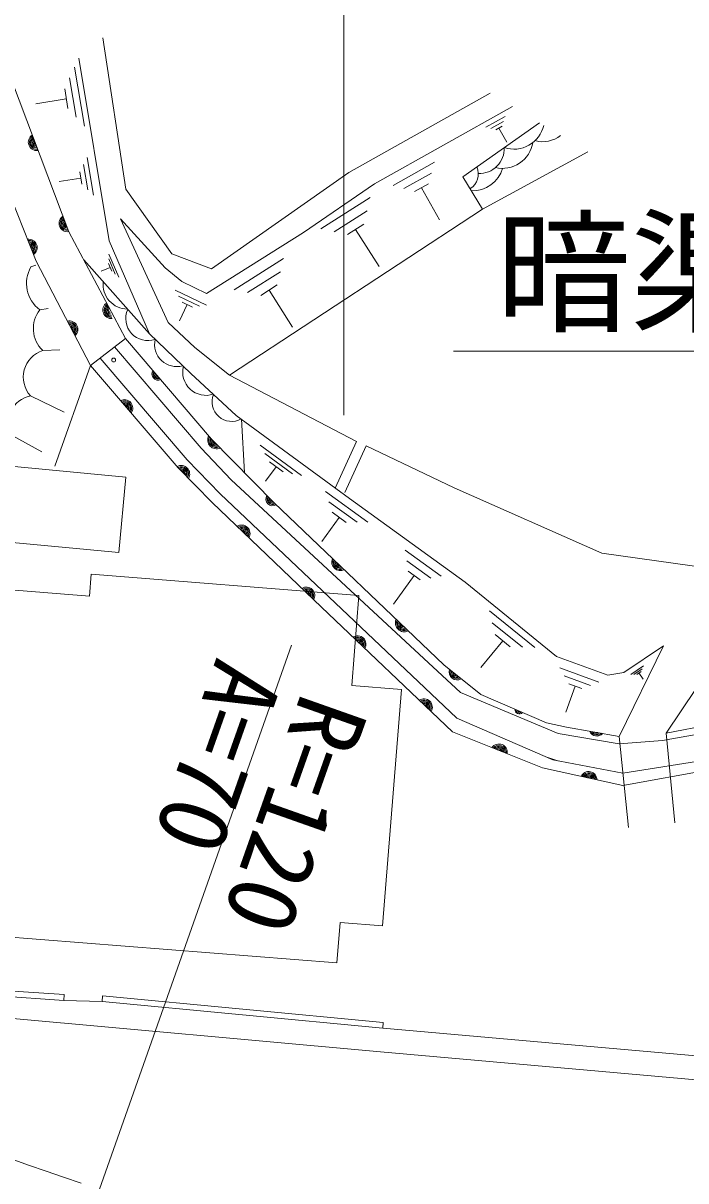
# Model space of a CAD drawing. Units: millimetres, scale not verified. Extents: x 40000 to 680000, y 20000 to 380000.
# Drawn here: x 143803 to 161033, y 281814 to 311924 of the extents above; entities that cross this region are included whole.
import ezdxf
from ezdxf.enums import TextEntityAlignment as Align

# ---------------------------------------------------------------- set-up
doc = ezdxf.new("R2010")
doc.units = ezdxf.units.MM
doc.header["$LTSCALE"] = 1000
doc.linetypes.add('CHAIN', pattern=[18.5, 12, -1.5, 3.5, -1.5])
for name, color, linetype, lineweight in [('M-BGD', 7, 'Continuous', 13), ('M-BMK', 2, 'CHAIN', 13), ('M-STR-HTXT', 7, 'Continuous', 13)]:
    doc.layers.add(name, color=color, linetype=linetype, lineweight=lineweight)
doc.styles.add('ＭＳ ゴシック', font='')
doc.styles.get('ＭＳ ゴシック').set_extended_font_data('MS Gothic')

msp = doc.modelspace()

# ---------------------------------------------------------------- linework, layer by layer
at = {"layer": 'M-BGD'}
for p, q in [((144993, 306496), (142464, 313177)), ((144137, 305738), (141251, 313025)), ((145877, 311541), (146475, 307606)), ((145140, 310783), (145395, 309249)), ((145247, 311015), (146037, 306262)), ((145011, 310499), (145181, 309476)), ((144882, 310215), (144967, 309703)), ((144925, 309959), (144135, 309828)), ((152269, 308037), (155946, 310100)), ((152940, 307742), (156525, 309753)), ((157226, 309332), (155238, 307931)), ((155834, 309216), (156333, 309496)), ((155961, 309183), (156294, 309370)), ((156089, 309151), (156255, 309244)), ((156172, 309197), (156377, 308831)), ((145471, 308427), (145633, 307449)), ((158486, 308575), (155747, 307087)), ((145278, 308060), (145332, 307734)), ((145374, 308244), (145483, 307591)), ((148704, 305537), (152269, 308037)), ((153422, 307703), (154497, 308306)), ((145305, 307897), (144735, 307802)), ((151090, 306483), (152940, 307742)), ((153702, 307623), (154419, 308025)), ((153982, 307544), (154341, 307745)), ((155747, 307087), (155238, 307931)), ((146475, 307606), (147665, 305925)), ((154162, 307644), (154628, 306813)), ((151539, 306572), (152827, 307386)), ((147573, 304139), (146338, 306836)), ((146338, 306836), (147496, 305563)), ((155747, 307087), (149169, 302771)), ((151886, 306498), (152744, 307041)), ((152233, 306425), (152662, 306696)), ((152447, 306560), (153057, 305595)), ((146468, 303723), (144993, 306496)), ((146037, 306262), (147086, 303840)), ((148573, 304894), (151090, 306483)), ((144137, 305738), (145552, 303020)), ((147086, 303840), (145380, 305768)), ((146019, 305672), (146105, 305473)), ((146027, 305794), (146199, 305395)), ((146034, 305916), (146293, 305318)), ((147665, 305925), (148704, 305537)), ((149287, 304992), (150574, 305805)), ((144004, 305585), (144129, 305626)), ((146062, 305573), (145828, 305471)), ((147496, 305563), (147929, 305203)), ((149633, 304918), (150492, 305460)), ((147929, 305203), (148573, 304894)), ((149980, 304844), (150409, 305115)), ((147751, 304983), (148566, 304592)), ((147843, 304826), (148386, 304565)), ((150195, 304980), (150804, 304015)), ((144237, 304469), (144457, 304506)), ((148070, 304603), (147866, 304179)), ((147934, 304669), (148206, 304538)), ((148263, 303486), (147573, 304139)), ((147086, 303840), (148165, 302815)), ((145552, 303020), (146468, 303723)), ((148704, 301108), (146468, 303723)), ((144311, 303408), (144752, 303430)), ((148429, 300873), (146180, 303502)), ((149169, 302771), (148263, 303486)), ((145552, 303020), (144629, 300399)), ((147829, 300359), (145552, 303020)), ((148068, 300564), (145802, 303212)), ((148165, 302815), (149344, 301723)), ((149169, 302771), (152470, 301047)), ((143992, 302231), (144869, 301804)), ((149344, 301723), (152286, 299560)), ((149483, 301621), (149561, 300233)), ((143516, 301197), (144290, 300776)), ((148429, 300873), (149209, 300046)), ((150327, 299451), (148704, 301108)), ((149968, 300947), (151044, 300156)), ((152470, 301047), (151919, 299830)), ((152718, 300934), (152167, 299718)), ((152718, 300934), (155013, 299840)), ((148068, 300564), (148924, 299683)), ((150087, 300733), (150804, 300206)), ((150206, 300519), (150565, 300256)), ((143303, 300416), (146474, 300119)), ((147829, 300359), (148719, 299456)), ((150385, 300387), (150108, 300010)), ((146474, 300119), (146290, 298154)), ((149209, 300046), (155178, 294519)), ((148924, 299683), (155077, 293846)), ((151667, 299741), (152769, 298945)), ((155013, 299840), (158845, 298142)), ((148719, 299456), (151558, 296731)), ((154739, 295232), (150327, 299451)), ((151752, 299473), (152487, 298942)), ((152286, 299560), (155298, 297384)), ((152021, 299071), (151568, 298444)), ((151838, 299204), (152205, 298939)), ((143119, 298451), (146290, 298154)), ((153736, 298217), (154674, 297540)), ((158845, 298142), (162740, 297588)), ((153776, 297943), (154401, 297491)), ((145572, 297589), (145527, 297023)), ((152535, 297038), (145572, 297589)), ((153972, 297555), (153434, 296811)), ((153816, 297668), (154128, 297443)), ((145527, 297023), (141695, 297326)), ((155298, 297384), (157669, 295455)), ((152350, 294694), (152535, 297038)), ((151558, 296731), (154964, 293495)), ((155929, 296641), (157106, 295683)), ((156002, 296330), (156787, 295692)), ((156076, 296020), (156468, 295700)), ((160518, 293456), (162254, 296039)), ((150782, 295748), (144280, 277345)), ((156272, 295860), (155705, 295163)), ((160455, 295727), (159303, 293375)), ((159423, 295037), (160455, 295727)), ((157669, 295455), (159008, 294970)), ((155703, 294462), (154739, 295232)), ((157755, 295153), (158774, 294784)), ((159601, 294985), (159932, 295207)), ((159680, 294986), (159901, 295134)), ((157872, 294946), (158551, 294700)), ((159008, 294970), (159423, 295037)), ((159759, 294987), (159870, 295061)), ((159814, 295024), (159925, 294858)), ((153636, 294593), (152350, 294694)), ((153150, 288446), (153636, 294593)), ((155178, 294519), (157713, 293447)), ((158159, 294678), (157916, 294007)), ((157989, 294740), (158329, 294616)), ((157408, 293728), (155703, 294462)), ((160428, 293266), (163888, 293896)), ((160518, 293456), (163610, 294053)), ((155077, 293846), (157573, 292762)), ((157928, 293614), (157408, 293728)), ((159303, 293375), (157928, 293614)), ((154964, 293495), (157304, 292554)), ((157713, 293447), (159299, 293182)), ((159303, 293375), (159539, 291004)), ((160518, 293456), (160751, 291125)), ((159299, 293182), (160428, 293266)), ((159395, 292413), (163981, 293154)), ((157705, 292737), (157419, 292829)), ((157573, 292762), (159395, 292413)), ((159394, 292097), (164054, 292937)), ((157304, 292554), (159394, 292097)), ((134777, 288839), (151959, 287481)), ((151959, 287481), (152042, 288534)), ((152042, 288534), (153150, 288446)), ((140407, 286808), (144856, 286506)), ((140425, 286957), (144866, 286656)), ((144866, 286656), (144856, 286506)), ((144856, 286506), (145855, 286477)), ((145869, 286627), (145855, 286477)), ((145855, 286477), (153151, 285786)), ((145869, 286627), (153165, 285935)), ((153097, 285165), (140639, 286300)), ((153165, 285935), (153151, 285786)), ((153151, 285786), (163332, 284889)), ((153097, 285165), (163174, 284277)), ((143487, 282382), (143942, 282221)), ((143942, 282221), (144398, 282063)), ((144398, 282063), (144853, 281906)), ((144853, 281906), (145311, 281751))]:
    msp.add_line(p, q, dxfattribs=at)
msp.add_circle((146156, 303162), 50, dxfattribs=at)
for centre, radius, start, end in [((156563, 309441), 794, 251.7708, 347.2306), ((144156, 308830), 219, 122.3546, 276.673), ((144156, 308830), 189, 124.4343, 274.5932), ((144156, 308830), 159, 127.3317, 271.6958), ((157311, 309584), 743, 254.4617, 308.5649), ((144156, 308830), 129, 131.6639, 267.3637), ((144156, 308830), 99.2, 138.9224, 260.1051), ((144156, 308830), 69.2, 154.2509, 244.7767), ((155659, 308669), 655, 268.1103, 1.7925), ((156262, 308955), 807, 257.1346, 350.3651), ((155201, 307997), 437, 300.751, 25.2562), ((155474, 308392), 832, 269.1338, 342.9559), ((144955, 306719), 219, 122.3546, 276.673), ((144955, 306719), 189, 124.4343, 274.5932), ((144955, 306719), 159, 127.3317, 271.6958), ((144955, 306719), 129, 131.6639, 267.3637), ((144955, 306719), 99.2, 138.9224, 260.1051), ((144955, 306719), 69.2, 154.2509, 244.7767), ((143948, 306086), 219, 304.1346, 98.4529), ((143948, 306086), 189, 306.2143, 96.3732), ((143948, 306086), 159, 309.1117, 93.4758), ((143948, 306086), 129, 313.4439, 89.1436), ((143948, 306086), 99.2, 320.7024, 81.8851), ((143948, 306086), 69.2, 336.0308, 66.5567), ((144751, 305158), 860, 150.2669, 233.243), ((146521, 305128), 641, 173.7858, 269.2184), ((144864, 303980), 796, 142.0829, 225.9601), ((146094, 304460), 219, 122.3546, 276.673), ((146094, 304460), 189, 124.4343, 274.5932), ((146094, 304460), 159, 127.3317, 271.6958), ((146094, 304460), 129, 131.6639, 267.3637), ((146094, 304460), 99.2, 138.9224, 260.1051), ((146094, 304460), 69.2, 154.2509, 244.7767), ((147044, 304240), 573, 155.6635, 289.2557), ((145008, 303960), 219, 310.357, 104.6754), ((145008, 303960), 189, 312.4368, 102.5957), ((145008, 303960), 159, 315.3342, 99.6983), ((145008, 303960), 129, 319.6663, 95.3661), ((145008, 303960), 99.2, 326.9249, 88.1075), ((145008, 303960), 69.2, 342.2533, 72.7791), ((147796, 303568), 576, 166.9968, 285.935), ((144531, 302716), 726, 107.6384, 221.9712), ((148559, 302852), 609, 165.9016, 288.1495), ((147313, 302802), 163, 146.2133, 294.8803), ((147313, 302802), 133, 149.8784, 291.2152), ((147313, 302802), 103, 155.8641, 285.2295), ((147313, 302802), 72.8, 167.6914, 273.4022), ((144131, 301540), 704, 101.4339, 209.1714), ((146435, 301914), 219, 323.3876, 117.706), ((146435, 301914), 189, 325.4674, 115.6263), ((146435, 301914), 159, 328.3648, 112.7289), ((146435, 301914), 129, 332.6969, 108.3967), ((149225, 302074), 509, 157.553, 299.0023), ((146435, 301914), 99.2, 339.9555, 101.1381), ((146435, 301914), 69.2, 355.2839, 85.8097), ((148829, 301083), 228, 150.5478, 296.2476), ((148829, 301083), 198, 153.7347, 293.3823), ((148829, 301083), 168, 158.1846, 289.4043), ((148829, 301083), 138, 164.9081, 283.4602), ((148829, 301083), 108, 175.4332, 273.3736), ((148829, 301083), 78.4, 199.5717, 249.2352), ((147914, 300201), 219, 327.9682, 120.4237), ((147914, 300201), 189, 330.1417, 118.7975), ((147914, 300201), 159, 333.1732, 115.974), ((147914, 300201), 129, 337.7151, 111.4322), ((147914, 300201), 99.2, 345.3595, 103.7878), ((147914, 300201), 69.2, 1.768, 87.3792), ((150293, 299551), 178, 149.1274, 300.5229), ((150293, 299551), 148, 152.1964, 297.2236), ((150293, 299551), 118, 156.9276, 292.1189), ((150293, 299551), 88.3, 165.2825, 283.5244), ((150293, 299551), 58.3, 185.4208, 263.386), ((149483, 298652), 219, 329.4205, 122.93), ((149483, 298652), 189, 331.5687, 120.7818), ((149483, 298652), 159, 334.5639, 117.7866), ((149483, 298652), 129, 339.0488, 113.3016), ((149483, 298652), 99.2, 346.5881, 105.7623), ((149483, 298652), 69.2, 2.6966, 89.6539), ((152053, 297911), 228, 156.8294, 295.7326), ((152053, 297911), 198, 160.1137, 292.4483), ((152053, 297911), 168, 164.7082, 287.8537), ((152053, 297911), 138, 171.6764, 280.8856), ((152053, 297911), 108, 183.9685, 268.5934), ((151166, 297038), 219, 329.3338, 123.0167), ((151166, 297038), 189, 331.4673, 120.8832), ((151166, 297038), 159, 334.4414, 117.909), ((151166, 297038), 129, 338.8935, 113.457), ((151166, 297038), 99.2, 346.3721, 105.9784), ((151166, 297038), 69.2, 2.3095, 90.0409), ((153716, 296329), 236, 157.6113, 294.9506), ((153716, 296329), 206, 160.9065, 291.6555), ((153716, 296329), 176, 165.468, 287.094), ((153716, 296329), 146, 172.2806, 280.2813), ((153716, 296329), 116, 183.9808, 268.5811), ((152498, 295770), 219, 329.5358, 123.4061), ((152498, 295770), 189, 331.6534, 121.2885), ((152498, 295770), 159, 334.6049, 118.337), ((152498, 295770), 129, 339.0215, 113.9204), ((152498, 295770), 99.2, 346.4348, 106.507), ((152498, 295770), 69.2, 2.1897, 90.7521), ((155089, 295054), 211, 163.2228, 299.5236), ((155089, 295054), 181, 167.0775, 295.6689), ((155089, 295054), 151, 172.6838, 290.0626), ((155089, 295054), 121, 181.7727, 280.9738), ((155089, 295054), 91.4, 200.788, 261.9585), ((154223, 294132), 219, 329.3118, 123.6301), ((154223, 294132), 189, 331.3915, 121.5504), ((154223, 294132), 159, 334.2889, 118.653), ((154223, 294132), 129, 338.621, 114.3208), ((154223, 294132), 99.2, 345.8796, 107.0623), ((154223, 294132), 69.2, 1.208, 91.7338), ((156703, 294072), 114, 175.584, 317.8271), ((156703, 294072), 83.8, 182.77, 310.6411), ((156703, 294072), 53.8, 199.8898, 293.5214), ((158722, 293584), 203, 201.6189, 318.6217), ((158722, 293584), 173, 207.933, 312.3077), ((158722, 293584), 143, 217.9968, 302.2438), ((158722, 293584), 113, 239.9403, 280.3003), ((156173, 292956), 219, 350.9178, 145.2362), ((156173, 292956), 189, 352.9976, 143.1565), ((156173, 292956), 159, 355.895, 140.2591), ((156173, 292956), 129, 0.2271, 135.9269), ((156173, 292956), 99.2, 7.4857, 128.6684), ((156173, 292956), 69.2, 22.8141, 113.3399), ((158507, 292241), 219, 0.527, 154.8454), ((158507, 292241), 189, 2.6068, 152.7657), ((158507, 292241), 159, 5.5042, 149.8683), ((158507, 292241), 129, 9.8363, 145.5361), ((158507, 292241), 99.2, 17.0949, 138.2775), ((158507, 292241), 69.2, 32.4233, 122.9491)]:
    msp.add_arc(centre, radius, start, end, dxfattribs=at)
for points, knots in [([(207901, 266938), (201312, 266964), (199620, 266945), (194315, 267065), (192401, 267108), (191329, 267134), (189416, 267193), (187338, 267257), (186172, 267272), (184095, 267374), (181657, 267495), (180291, 267574), (177855, 267736), (177568, 267755), (177408, 267766), (177121, 267788), (176100, 267867), (175528, 267908), (174509, 268004), (171921, 268247), (170470, 268384), (167893, 268728), (166143, 268962), (165166, 269126), (163423, 269409), (162098, 269624), (161355, 269739), (160037, 269995), (158452, 270303), (157567, 270492), (155996, 270863), (154089, 271313), (153025, 271584), (151134, 272097), (150086, 272381), (149497, 272534), (148459, 272849), (146153, 273549), (144866, 273960), (142590, 274753), (139218, 275926), (137357, 276672), (134081, 278090), (129548, 280053), (127051, 281252), (122634, 283462), (120559, 284500), (119409, 285107), (117361, 286196), (113224, 288396), (110929, 289670), (106819, 291918), (101189, 294998), (98074, 296795), (92434, 299855), (88415, 302036), (86165, 303261), (82111, 305377), (80115, 306418), (78988, 306984), (76985, 308011), (75813, 308612), (75446, 308800), (73983, 309549)], [0, 0, 0, 0, 1, 1, 1, 2, 2, 2, 3, 3, 3, 4, 4, 4, 5, 5, 5, 6, 6, 6, 7, 7, 7, 8, 8, 8, 9, 9, 9, 10, 10, 10, 11, 11, 11, 12, 12, 12, 13, 13, 13, 14, 14, 14, 15, 15, 15, 16, 16, 16, 17, 17, 17, 18, 18, 18, 19, 19, 19, 20, 20, 20, 21, 21, 21, 21]), ([(73750, 309098), (75516, 308194), (75958, 307968), (77375, 307246), (78375, 306736), (78939, 306456), (79936, 305941), (81399, 305185), (82214, 304752), (83670, 303985), (85691, 302920), (86823, 302323), (88832, 301236), (93505, 298708), (96097, 297246), (100752, 294687), (104015, 292893), (105834, 291872), (109105, 290094), (114488, 287167), (117519, 285555), (122961, 282739), (124593, 281894), (125528, 281459), (127188, 280670), (132024, 278373), (134830, 277296), (139779, 275257), (140707, 274875), (141244, 274705), (142191, 274373), (144577, 273538), (145913, 273064), (148343, 272368), (151674, 271414), (153548, 270899), (156928, 270137), (160095, 269422), (161894, 269128), (165102, 268628), (168326, 268126), (170148, 267939), (173394, 267606), (176225, 267316), (177818, 267216), (180660, 267051), (184951, 266802), (187359, 266738), (191656, 266624), (196171, 266503), (198702, 266532), (203218, 266485), (205048, 266466), (205620, 266460), (207903, 266438)], [0, 0, 0, 0, 1, 1, 1, 2, 2, 2, 3, 3, 3, 4, 4, 4, 5, 5, 5, 6, 6, 6, 7, 7, 7, 8, 8, 8, 9, 9, 9, 10, 10, 10, 11, 11, 11, 12, 12, 12, 13, 13, 13, 14, 14, 14, 15, 15, 15, 16, 16, 16, 17, 17, 17, 18, 18, 18, 18])]:
    msp.add_open_spline(points, degree=3, knots=knots, dxfattribs=at)
at = {"layer": 'M-BMK'}
msp.add_open_spline([(107526, 294954), (114163, 291198), (116010, 290194), (121571, 287378), (128537, 283851), (132552, 282094), (139732, 279024), (141483, 278276), (142508, 277964), (144307, 277340), (149916, 275395), (153202, 274751), (158953, 273277), (160189, 272960), (160904, 272876), (162162, 272663), (168642, 271567), (172323, 271261), (178869, 270671), (183153, 270285), (185571, 270291), (189872, 270176), (193380, 270083), (195346, 270063), (198855, 270022), (200418, 270004), (200910, 269998), (202855, 269984)], degree=3, knots=[0, 0, 0, 0, 1, 1, 1, 2, 2, 2, 3, 3, 3, 4, 4, 4, 5, 5, 5, 6, 6, 6, 7, 7, 7, 8, 8, 8, 9, 9, 9, 9], dxfattribs=at)
at = {"layer": 'M-STR-HTXT'}
for p, q in [((152143, 301732), (152143, 341917)), ((194592, 303391), (154993, 303391))]:
    msp.add_line(p, q, dxfattribs=at)

# ---------------------------------------------------------------- texts
at = {"layer": 'M-BGD', "style": 'ＭＳ ゴシック'}
msp.add_text('A=70', height=1833, rotation=250.541, dxfattribs=at).set_placement((150575, 294863), align=Align.TOP_LEFT)
msp.add_text('R=120', height=1833, rotation=250.541, dxfattribs=at).set_placement((150537, 294754), align=Align.BOTTOM_LEFT)
at = {"layer": 'M-STR-HTXT', "style": 'ＭＳ ゴシック'}
msp.add_text('暗渠Ｂ1000Ｈ1000L=19.7', height=2566, dxfattribs=at).set_placement((156092, 303391), align=Align.BOTTOM_LEFT)

doc.saveas('drawing.dxf')
